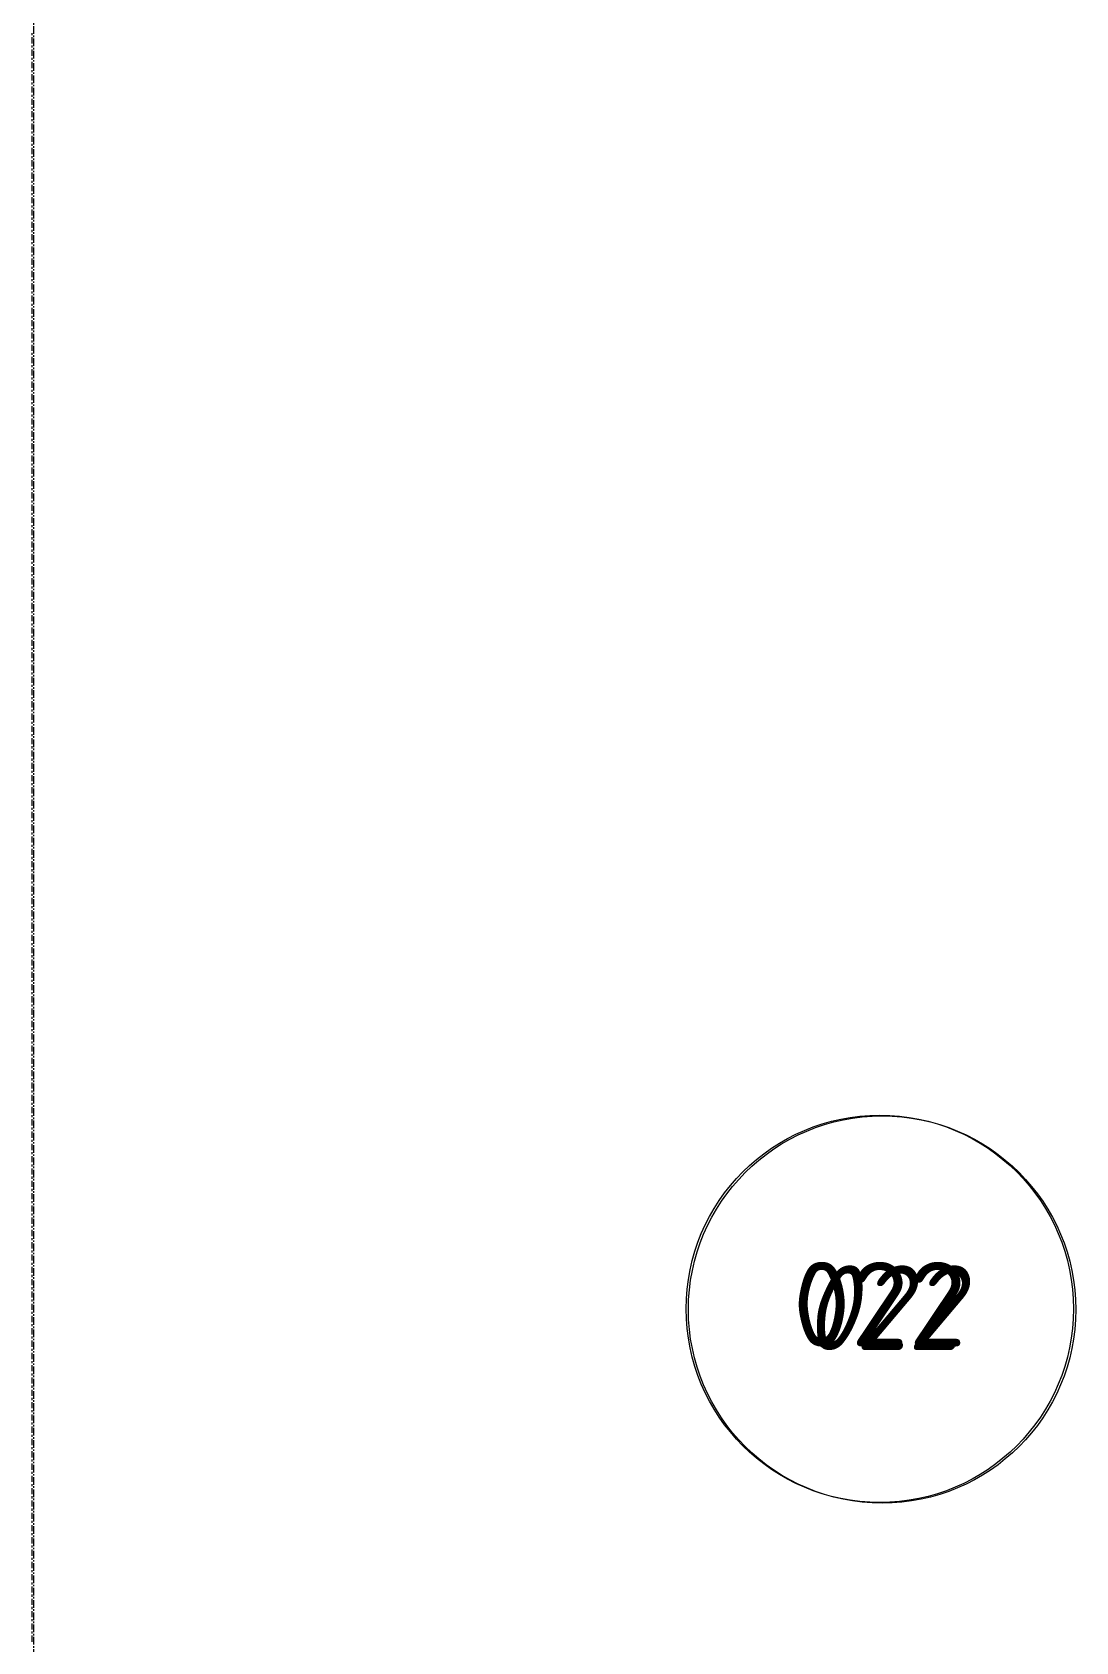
# Model space of a CAD drawing. Header units: millimetres. Extents: x -10178924 to 11692288, y -947381 to 58396.
# Drawn here: x 771355 to 773511, y -817354 to -814029 of the extents above; entities that cross this region are included whole.
import ezdxf

# ---------------------------------------------------------------- set-up
doc = ezdxf.new("R2010")
doc.units = ezdxf.units.MM
doc.linetypes.add('осевая', pattern=[50.8, 31.75, -6.35, 6.35, -6.35])
doc.layers.add('PDF _PDF _Марки помещений', color=5, linetype='Continuous')
doc.layers.add('PDF _Марки помещений', color=5, linetype='Continuous')
doc.layers.add('PDF _Размеры осевые', color=7, linetype='Continuous', true_color=0x5d6970)
doc.layers.add('PDF _Текст', color=7, linetype='Continuous', lineweight=5)
doc.layers.add('Размеры осевые', color=153, linetype='Continuous', lineweight=9)
doc.styles.add('ISOCPEUR', font='isocpeui.ttf', dxfattribs={"width": 0.9})
doc.styles.add('PDF ISOCPEUR', font='isocpeur.ttf')

# ---------------------------------------------------------------- blocks, each defined once
blk = doc.blocks.new('A$C5282721b')
at = {"layer": 'PDF _Марки помещений', "color": 18, "lineweight": 9, "true_color": 0x000000, "transparency": 33554687}
blk.add_circle((50752.194, -35877.19), 400.064, dxfattribs=at)
at = {"layer": 'Размеры осевые', "color": 251, "linetype": 'осевая', "ltscale": 0.5, "transparency": 33554687}
blk.add_line((49000, -40100), (49000, -25800), dxfattribs=at)
at = {"layer": 'PDF _Марки помещений', "color": 18, "lineweight": 9, "true_color": 0x000000, "transparency": 33554687, "insert": (50589.221, -35960.905), "char_height": 175, "attachment_point": 7, "style": 'ISOCPEUR'}
blk.add_mtext('022', dxfattribs=at)

msp = doc.modelspace()

# ---------------------------------------------------------------- linework, layer by layer
at = {"layer": 'PDF _PDF _Марки помещений', "lineweight": 9}
msp.add_circle((773106, -816666.1), 400, dxfattribs=at)
at = {"layer": 'PDF _Размеры осевые', "lineweight": 9}
for points in [[(771355.5, -814035), (771355.5, -814030.8)], [(771355.5, -814052), (771355.5, -814039.3)], [(771355.5, -814060.4), (771355.5, -814056.2)], [(771355.5, -814077.4), (771355.5, -814064.7)], [(771355.5, -814085.8), (771355.5, -814081.6)], [(771355.5, -814102.8), (771355.5, -814090.1)], [(771355.5, -814111.2), (771355.5, -814107)], [(771355.5, -814128.2), (771355.5, -814115.5)], [(771355.5, -814136.6), (771355.5, -814132.4)], [(771355.5, -814153.6), (771355.5, -814140.9)], [(771355.5, -814162), (771355.5, -814157.8)], [(771355.5, -814179), (771355.5, -814166.3)], [(771355.5, -814187.4), (771355.5, -814183.2)], [(771355.5, -814204.4), (771355.5, -814191.7)], [(771355.5, -814212.8), (771355.5, -814208.6)], [(771355.5, -814229.8), (771355.5, -814217.1)], [(771355.5, -814238.2), (771355.5, -814234)], [(771355.5, -814255.2), (771355.5, -814242.5)], [(771355.5, -814263.7), (771355.5, -814259.4)], [(771355.5, -814280.6), (771355.5, -814267.9)], [(771355.5, -814289), (771355.5, -814284.8)], [(771355.5, -814306), (771355.5, -814293.3)], [(771355.5, -814314.5), (771355.5, -814310.2)], [(771355.5, -814331.4), (771355.5, -814318.7)], [(771355.5, -814339.9), (771355.5, -814335.6)], [(771355.5, -814356.8), (771355.5, -814344.1)], [(771355.5, -814365.3), (771355.5, -814361)], [(771355.5, -814382.2), (771355.5, -814369.5)], [(771355.5, -814390.7), (771355.5, -814386.4)], [(771355.5, -814407.6), (771355.5, -814394.9)], [(771355.5, -814416.1), (771355.5, -814411.8)], [(771355.5, -814433), (771355.5, -814420.3)], [(771355.5, -814441.5), (771355.5, -814437.2)], [(771355.5, -814458.4), (771355.5, -814445.7)], [(771355.5, -814466.9), (771355.5, -814462.6)], [(771355.5, -814483.8), (771355.5, -814471.1)], [(771355.5, -814492.3), (771355.5, -814488)], [(771355.5, -814509.2), (771355.5, -814496.5)], [(771355.5, -814517.7), (771355.5, -814513.4)], [(771355.5, -814534.6), (771355.5, -814521.9)], [(771355.5, -814543.1), (771355.5, -814538.8)], [(771355.5, -814560), (771355.5, -814547.3)], [(771355.5, -814568.5), (771355.5, -814564.2)], [(771355.5, -814585.4), (771355.5, -814572.7)], [(771355.5, -814593.9), (771355.5, -814589.6)], [(771355.5, -814610.8), (771355.5, -814598.1)], [(771355.5, -814619.3), (771355.5, -814615)], [(771355.5, -814636.2), (771355.5, -814623.5)], [(771355.5, -814644.7), (771355.5, -814640.4)], [(771355.5, -814661.6), (771355.5, -814648.9)], [(771355.5, -814670.1), (771355.5, -814665.8)], [(771355.5, -814687), (771355.5, -814674.3)], [(771355.5, -814695.5), (771355.5, -814691.2)], [(771355.5, -814712.4), (771355.5, -814699.7)], [(771355.5, -814720.9), (771355.5, -814716.6)], [(771355.5, -814737.8), (771355.5, -814725.1)], [(771355.5, -814746.3), (771355.5, -814742)], [(771355.5, -814763.2), (771355.5, -814750.5)], [(771355.5, -814771.7), (771355.5, -814767.4)], [(771355.5, -814788.6), (771355.5, -814775.9)], [(771355.5, -814797.1), (771355.5, -814792.8)], [(771355.5, -814814), (771355.5, -814801.3)], [(771355.5, -814822.5), (771355.5, -814818.2)], [(771355.5, -814839.4), (771355.5, -814826.7)], [(771355.5, -814847.9), (771355.5, -814843.6)], [(771355.5, -814864.8), (771355.5, -814852.1)], [(771355.5, -814873.3), (771355.5, -814869)], [(771355.5, -814890.2), (771355.5, -814877.5)], [(771355.5, -814898.7), (771355.5, -814894.4)], [(771355.5, -814915.6), (771355.5, -814902.9)], [(771355.5, -814924.1), (771355.5, -814919.8)], [(771355.5, -814941), (771355.5, -814928.3)], [(771355.5, -814949.5), (771355.5, -814945.2)], [(771355.5, -814966.4), (771355.5, -814953.7)], [(771355.5, -814974.9), (771355.5, -814970.6)], [(771355.5, -814991.8), (771355.5, -814979.1)], [(771355.5, -815000.3), (771355.5, -814996)], [(771355.5, -815017.2), (771355.5, -815004.5)], [(771355.5, -815025.7), (771355.5, -815021.4)], [(771355.5, -815042.6), (771355.5, -815029.9)], [(771355.5, -815051.1), (771355.5, -815046.8)], [(771355.5, -815068), (771355.5, -815055.3)], [(771355.5, -815076.5), (771355.5, -815072.2)], [(771355.5, -815093.4), (771355.5, -815080.7)], [(771355.5, -815101.9), (771355.5, -815097.6)], [(771355.5, -815118.8), (771355.5, -815106.1)], [(771355.5, -815127.3), (771355.5, -815123)], [(771355.5, -815144.2), (771355.5, -815131.5)], [(771355.5, -815152.7), (771355.5, -815148.4)], [(771355.5, -815169.6), (771355.5, -815156.9)], [(771355.5, -815178.1), (771355.5, -815173.8)], [(771355.5, -815195), (771355.5, -815182.3)], [(771355.5, -815203.5), (771355.5, -815199.2)], [(771355.5, -815220.4), (771355.5, -815207.7)], [(771355.5, -815228.9), (771355.5, -815224.6)], [(771355.5, -815245.8), (771355.5, -815233.1)], [(771355.5, -815254.3), (771355.5, -815250)], [(771355.5, -815271.2), (771355.5, -815258.5)], [(771355.5, -815279.7), (771355.5, -815275.4)], [(771355.5, -815296.6), (771355.5, -815283.9)], [(771355.5, -815305.1), (771355.5, -815300.8)], [(771355.5, -815322), (771355.5, -815309.3)], [(771355.5, -815330.5), (771355.5, -815326.2)], [(771355.5, -815347.4), (771355.5, -815334.7)], [(771355.5, -815355.9), (771355.5, -815351.6)], [(771355.5, -815372.8), (771355.5, -815360.1)], [(771355.5, -815381.3), (771355.5, -815377)], [(771355.5, -815398.2), (771355.5, -815385.5)], [(771355.5, -815406.7), (771355.5, -815402.4)], [(771355.5, -815423.6), (771355.5, -815410.9)], [(771355.5, -815432.1), (771355.5, -815427.8)], [(771355.5, -815449), (771355.5, -815436.3)], [(771355.5, -815457.5), (771355.5, -815453.2)], [(771355.5, -815474.4), (771355.5, -815461.7)], [(771355.5, -815482.9), (771355.5, -815478.6)], [(771355.5, -815499.8), (771355.5, -815487.1)], [(771355.5, -815508.3), (771355.5, -815504)], [(771355.5, -815525.2), (771355.5, -815512.5)], [(771355.5, -815533.7), (771355.5, -815529.4)], [(771355.5, -815550.6), (771355.5, -815537.9)], [(771355.5, -815559.1), (771355.5, -815554.8)], [(771355.5, -815576), (771355.5, -815563.3)], [(771355.5, -815584.5), (771355.5, -815580.2)], [(771355.5, -815601.4), (771355.5, -815588.7)], [(771355.5, -815609.9), (771355.5, -815605.6)], [(771355.5, -815626.8), (771355.5, -815614.1)], [(771355.5, -815635.3), (771355.5, -815631)], [(771355.5, -815652.2), (771355.5, -815639.5)], [(771355.5, -815660.7), (771355.5, -815656.4)], [(771355.5, -815677.6), (771355.5, -815664.9)], [(771355.5, -815686.1), (771355.5, -815681.8)], [(771355.5, -815703), (771355.5, -815690.3)], [(771355.5, -815711.5), (771355.5, -815707.2)], [(771355.5, -815728.4), (771355.5, -815715.7)], [(771355.5, -815736.9), (771355.5, -815732.6)], [(771355.5, -815753.8), (771355.5, -815741.1)], [(771355.5, -815762.3), (771355.5, -815758)], [(771355.5, -815779.2), (771355.5, -815766.5)], [(771355.5, -815787.7), (771355.5, -815783.4)], [(771355.5, -815804.6), (771355.5, -815791.9)], [(771355.5, -815813.1), (771355.5, -815808.8)], [(771355.5, -815830), (771355.5, -815817.3)], [(771355.5, -815838.5), (771355.5, -815834.2)], [(771355.5, -815855.4), (771355.5, -815842.7)], [(771355.5, -815863.9), (771355.5, -815859.6)], [(771355.5, -815880.8), (771355.5, -815868.1)], [(771355.5, -815889.3), (771355.5, -815885)], [(771355.5, -815906.2), (771355.5, -815893.5)], [(771355.5, -815914.7), (771355.5, -815910.4)], [(771355.5, -815931.6), (771355.5, -815918.9)], [(771355.5, -815940.1), (771355.5, -815935.8)], [(771355.5, -815957), (771355.5, -815944.3)], [(771355.5, -815965.5), (771355.5, -815961.2)], [(771355.5, -815982.4), (771355.5, -815969.7)], [(771355.5, -815990.9), (771355.5, -815986.6)], [(771355.5, -816007.8), (771355.5, -815995.1)], [(771355.5, -816016.3), (771355.5, -816012)], [(771355.5, -816033.2), (771355.5, -816020.5)], [(771355.5, -816041.7), (771355.5, -816037.4)], [(771355.5, -816058.6), (771355.5, -816045.9)], [(771355.5, -816067.1), (771355.5, -816062.8)], [(771355.5, -816084), (771355.5, -816071.3)], [(771355.5, -816092.5), (771355.5, -816088.2)], [(771355.5, -816109.4), (771355.5, -816096.7)], [(771355.5, -816117.9), (771355.5, -816113.6)], [(771355.5, -816134.8), (771355.5, -816122.1)], [(771355.5, -816143.3), (771355.5, -816139)], [(771355.5, -816160.2), (771355.5, -816147.5)], [(771355.5, -816168.7), (771355.5, -816164.4)], [(771355.5, -816185.6), (771355.5, -816172.9)], [(771355.5, -816194.1), (771355.5, -816189.8)], [(771355.5, -816211), (771355.5, -816198.3)], [(771355.5, -816219.5), (771355.5, -816215.2)], [(771355.5, -816236.4), (771355.5, -816223.7)], [(771355.5, -816244.9), (771355.5, -816240.6)], [(771355.5, -816261.8), (771355.5, -816249.1)], [(771355.5, -816270.3), (771355.5, -816266)], [(771355.5, -816287.2), (771355.5, -816274.5)], [(771355.5, -816295.7), (771355.5, -816291.4)], [(771355.5, -816312.6), (771355.5, -816299.9)], [(771355.5, -816321.1), (771355.5, -816316.8)], [(771355.5, -816338), (771355.5, -816325.3)], [(771355.5, -816346.5), (771355.5, -816342.2)], [(771355.5, -816363.4), (771355.5, -816350.7)], [(771355.5, -816371.9), (771355.5, -816367.6)], [(771355.5, -816388.8), (771355.5, -816376.1)], [(771355.5, -816397.3), (771355.5, -816393)], [(771355.5, -816414.2), (771355.5, -816401.5)], [(771355.5, -816422.7), (771355.5, -816418.4)], [(771355.5, -816439.6), (771355.5, -816426.9)], [(771355.5, -816448.1), (771355.5, -816443.8)], [(771355.5, -816465), (771355.5, -816452.3)], [(771355.5, -816473.5), (771355.5, -816469.2)], [(771355.5, -816490.4), (771355.5, -816477.7)], [(771355.5, -816498.9), (771355.5, -816494.6)], [(771355.5, -816515.8), (771355.5, -816503.1)], [(771355.5, -816524.3), (771355.5, -816520)], [(771355.5, -816541.2), (771355.5, -816528.5)], [(771355.5, -816549.7), (771355.5, -816545.4)], [(771355.5, -816566.6), (771355.5, -816553.9)], [(771355.5, -816575.1), (771355.5, -816570.8)], [(771355.5, -816592), (771355.5, -816579.3)], [(771355.5, -816600.5), (771355.5, -816596.2)], [(771355.5, -816617.4), (771355.5, -816604.7)], [(771355.5, -816625.9), (771355.5, -816621.6)], [(771355.5, -816642.8), (771355.5, -816630.1)], [(771355.5, -816651.3), (771355.5, -816647)], [(771355.5, -816668.2), (771355.5, -816655.5)], [(771355.5, -816676.7), (771355.5, -816672.4)], [(771355.5, -816693.6), (771355.5, -816680.9)], [(771355.5, -816702.1), (771355.5, -816697.8)], [(771355.5, -816719), (771355.5, -816706.3)], [(771355.5, -816727.5), (771355.5, -816723.2)], [(771355.5, -816744.4), (771355.5, -816731.7)], [(771355.5, -816752.9), (771355.5, -816748.6)], [(771355.5, -816769.8), (771355.5, -816757.1)], [(771355.5, -816778.3), (771355.5, -816774)], [(771355.5, -816795.2), (771355.5, -816782.5)], [(771355.5, -816803.7), (771355.5, -816799.4)], [(771355.5, -816820.6), (771355.5, -816807.9)], [(771355.5, -816829.1), (771355.5, -816824.8)], [(771355.5, -816846), (771355.5, -816833.3)], [(771355.5, -816854.5), (771355.5, -816850.2)], [(771355.5, -816871.4), (771355.5, -816858.7)], [(771355.5, -816879.9), (771355.5, -816875.6)], [(771355.5, -816896.8), (771355.5, -816884.1)], [(771355.5, -816905.3), (771355.5, -816901)], [(771355.5, -816922.2), (771355.5, -816909.5)], [(771355.5, -816930.7), (771355.5, -816926.4)], [(771355.5, -816947.6), (771355.5, -816934.9)], [(771355.5, -816956.1), (771355.5, -816951.8)], [(771355.5, -816973), (771355.5, -816960.3)], [(771355.5, -816981.5), (771355.5, -816977.2)], [(771355.5, -816998.4), (771355.5, -816985.7)], [(771355.5, -817006.9), (771355.5, -817002.6)], [(771355.5, -817023.8), (771355.5, -817011.1)], [(771355.5, -817032.3), (771355.5, -817028)], [(771355.5, -817049.2), (771355.5, -817036.5)], [(771355.5, -817057.7), (771355.5, -817053.4)], [(771355.5, -817074.6), (771355.5, -817061.9)], [(771355.5, -817083.1), (771355.5, -817078.8)], [(771355.5, -817100), (771355.5, -817087.3)], [(771355.5, -817108.5), (771355.5, -817104.2)], [(771355.5, -817125.4), (771355.5, -817112.7)], [(771355.5, -817133.9), (771355.5, -817129.6)], [(771355.5, -817150.8), (771355.5, -817138.1)], [(771355.5, -817159.3), (771355.5, -817155)], [(771355.5, -817176.2), (771355.5, -817163.5)], [(771355.5, -817184.7), (771355.5, -817180.4)], [(771355.5, -817201.6), (771355.5, -817188.9)], [(771355.5, -817210.1), (771355.5, -817205.8)], [(771355.5, -817227), (771355.5, -817214.3)], [(771355.5, -817235.5), (771355.5, -817231.2)], [(771355.5, -817252.4), (771355.5, -817239.7)], [(771355.5, -817260.9), (771355.5, -817256.6)], [(771355.5, -817277.8), (771355.5, -817265.1)], [(771355.5, -817286.3), (771355.5, -817282)], [(771355.5, -817303.2), (771355.5, -817290.5)], [(771355.5, -817311.7), (771355.5, -817307.4)], [(771355.5, -817328.6), (771355.5, -817315.9)], [(771355.5, -817337.1), (771355.5, -817332.8)], [(771355.5, -817354), (771355.5, -817341.3)]]:
    msp.add_lwpolyline(points, dxfattribs=at)

# ---------------------------------------------------------------- block references
msp.add_blockref('A$C5282721b', (722358.6, -780790.4))

# ---------------------------------------------------------------- texts
at = {"layer": 'PDF _Текст', "color": 5, "insert": (772926.1, -816656.6), "char_height": 175, "attachment_point": 4, "style": 'PDF ISOCPEUR'}
msp.add_mtext('022', dxfattribs=at)

doc.saveas('drawing.dxf')
